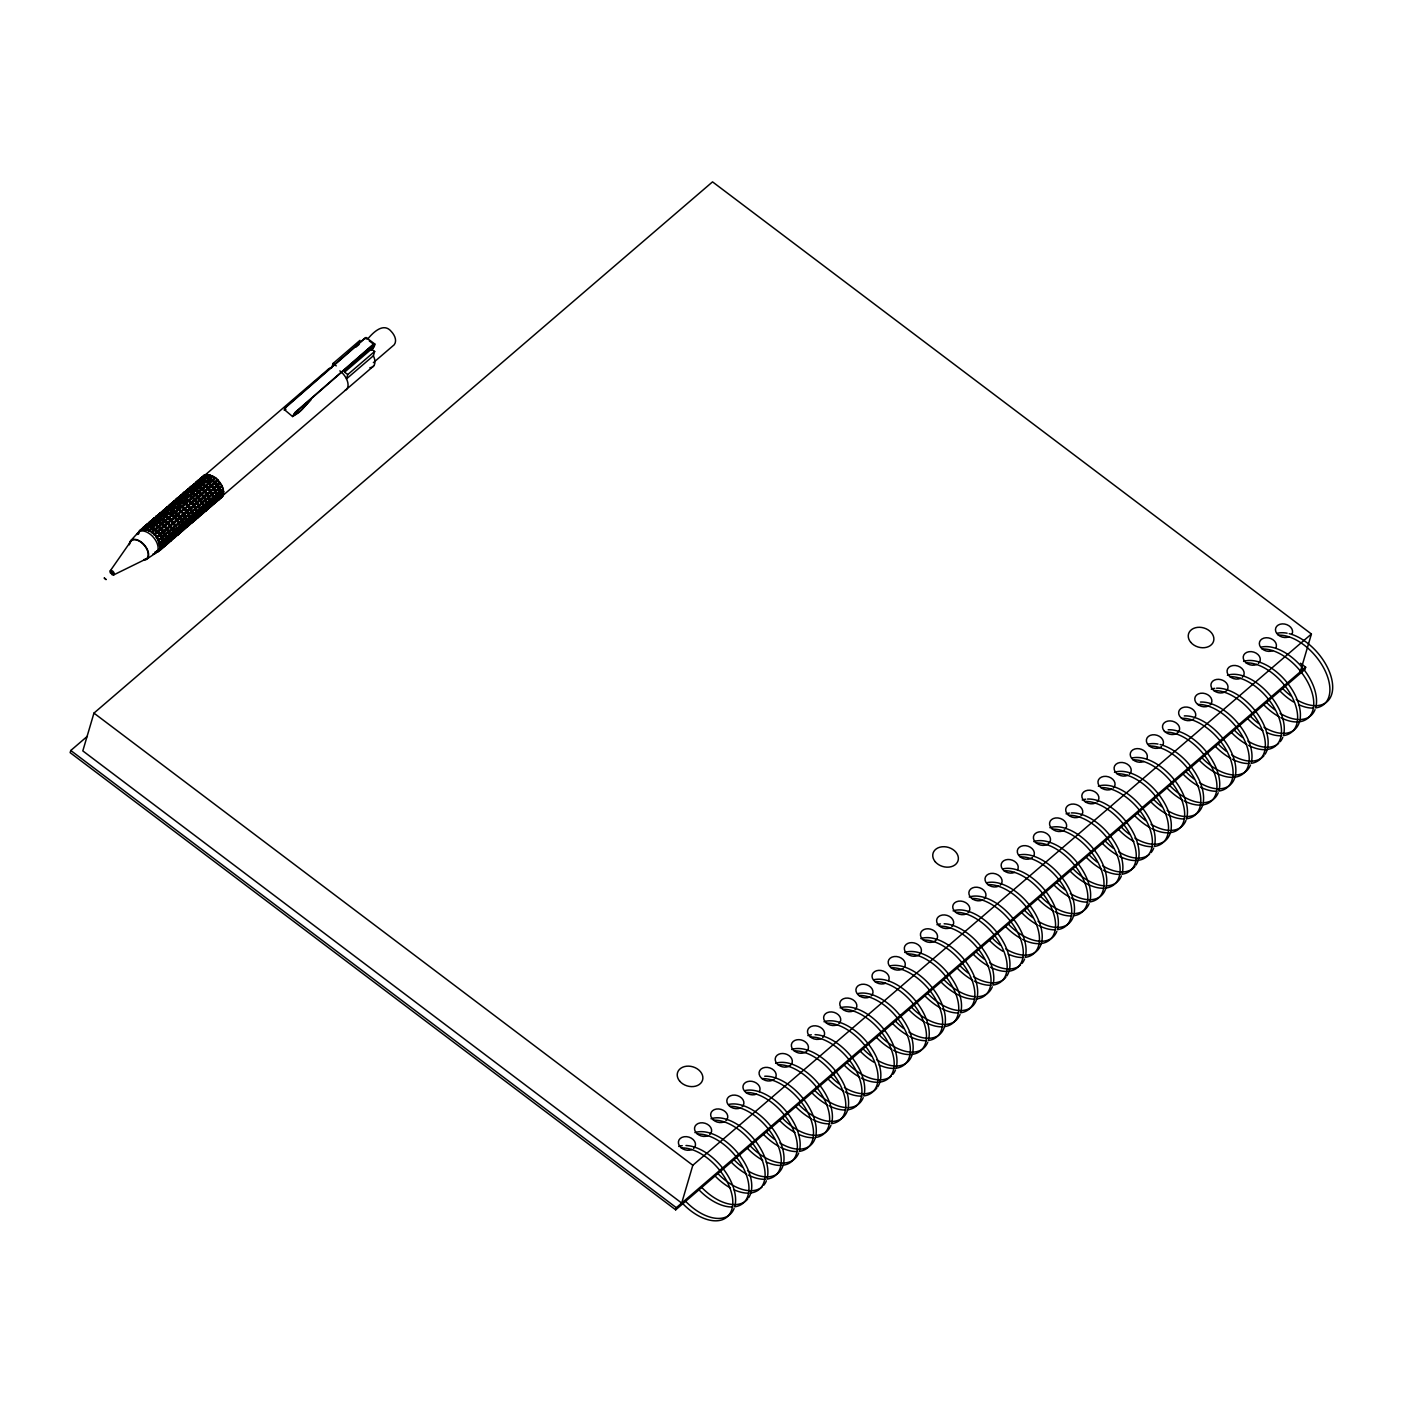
<?xml version="1.0" encoding="UTF-8"?>
<svg xmlns="http://www.w3.org/2000/svg" width="1403" height="1403" viewBox="0 0 1403 1403"><rect width="100%" height="100%" fill="white"/><g stroke="black" fill="none" stroke-linecap="round" stroke-linejoin="round"><path stroke-width="1.5" d="M371.216 349.873A3.753 1.07 -52.9 0 0 374.215 345.559A3.753 1.07 -52.9 0 0 372.584 345.226L294.876 412.973L293.139 415.867L298.278 412.482A17.046 4.893 -52.9 0 0 302.767 408.396L310.922 399.609L302.767 408.799A17.836 5.103 -52.9 0 1 298.067 413.061L292.596 416.551L284.283 409.553L286.65 406.221L365.131 337.895A4.595 1.315 -52.9 0 1 366.429 338.824M292.596 416.551L294.963 412.5L373.444 344.173A4.595 1.315 -52.9 0 1 374.741 345.12A4.595 1.315 -52.9 0 1 371.83 349.68L371.093 350.364M157.206 552.291L160.258 549.292L158.223 540.576L154.312 533.631L157.557 531.983L161.573 537.682L163.134 543.505L158.504 550.748L154.698 552.501L155.943 552.572L209.187 507.886L209.941 505.518L213.431 502.853C214.413 493.54 206.416 484.088 197.157 483.141L190.58 489.051L187.195 489.665L182.25 494.014M159.679 550.169L166.361 543.277L166.08 537.787L160.117 528.633L157.662 530.737L157.89 532.684L154.19 534.859C150.77 529.615 139.283 526.756 138.406 534.35M171.85 538.91L174.901 537.437L176.322 534.403L179.812 531.719C180.829 522.425 172.762 512.954 163.537 512.025L156.961 517.917L154.453 518.128L149.244 522.162L159.504 518.198L167.641 523.319L171.657 529.019L172.972 533.175L170.517 535.297L169.745 541.751L160.556 549.766L162.871 545.942L164.817 546.1L166.238 543.066L169.728 540.383L169.447 534.894L166.536 528.931L163.485 525.739L161.029 527.861L161.257 529.808L157.557 531.983L149.419 526.862L143.509 529.475L143.176 528.615L196.174 484.228M157.715 517.023L162.871 515.322L171.008 520.425L168.869 523.249L166.852 522.863L164.397 524.968L166.536 528.931L167.781 529.071L170.237 526.949L170.201 524.862L173.27 523.161L176.62 533.175L170.64 541.102L172.569 538.524M167.746 522.091L169.903 526.055L173.586 524.073L170.219 519.969L167.746 522.091L164.063 520.548L161.608 522.67L163.485 525.739M198.858 516.111L200.594 514.638L197.525 518.005L203.347 511.516C204.364 502.625 197.051 493.891 188.563 491.979L186.441 495.171L170.535 508.833L164.537 509.464L158.136 515.357L160.24 512.726L163.677 512.148L166.904 509.131L169.588 509.535L178.058 515.375L175.603 517.479L173.569 517.093L171.008 520.425L174.691 518.251L174.481 516.304L176.936 514.199L182.881 523.354L183.179 528.843L169.588 540.173L167.273 543.996L166.238 543.066L167.15 538.173L169.605 536.069L166.536 528.931L169.307 525.634M180.741 532.07L186.704 524.512L183.355 514.498L180.303 511.306L177.725 514.655L181.092 511.762L172.955 506.658L170.272 506.237L167.045 509.254L163.66 509.885M178.935 533.859L180.601 526.634L183.6 522.407L186.248 520.46L183.951 523.74L183.793 529.071L190.071 521.618L188.476 514.585L183.653 508.43L181.092 511.762L184.459 508.886L176.322 503.765L173.621 503.361L170.412 506.36L167.027 506.992L165.607 510.043L164.537 509.464M187.441 526.669L193.439 518.742L191.843 511.692L187.809 505.992L184.459 508.886L187.809 505.992L178.479 500.643L176.024 502.748L169.412 504.834L174.621 500.818L177.129 500.59L183.705 494.698C192.93 495.68 200.997 505.08 199.98 514.41L194.175 520.899L196.648 518.654L196.49 517.076C197.7 508.272 190.194 499.661 181.846 497.749L177.883 499.696M183.828 492.558L189.475 491.19L191.93 489.086L195.876 490.384L201.594 495.154L199.138 497.276L197.104 496.872L194.649 498.994L194.877 500.924L192.404 503.046L190.387 502.642L187.809 505.992L191.51 503.817L191.282 501.871L193.737 499.766L195.771 500.152L198.226 498.047L198.016 496.101L200.471 493.996L203.523 497.188L206.416 503.151L206.715 508.623L203.207 511.306L202.47 513.656L198.735 515.813M210.099 506.869L216.799 499.977L216.5 494.487L213.607 488.525L210.555 490.208L210.573 492.313L208.118 494.417L206.276 493.874L203.821 495.996L206.592 504.308L204.137 506.43L203.961 511.744L210.24 504.308L208.644 497.258L203.821 491.103L201.26 494.452L204.961 492.278L199.244 487.49L195.298 486.192L191.334 488.139M191.755 486.49L198.156 480.598L202.014 480.422L205.96 481.72L211.678 486.49L209.222 488.612L207.188 488.209L204.628 491.559L208.31 489.384L208.1 487.437L210.555 485.333L215.36 491.488L219.008 489.665L212.099 480.58L203.891 477.371L188.388 489.366M196.017 482.825L198.174 480.229L195.859 484.053L195.701 482.474L201.523 477.721L206.574 477.774L209.976 474.951L204.873 474.828L199.682 478.861L204.031 477.494L207.241 474.477L215.466 477.686L218.394 480.72L215.939 482.825L213.922 482.439L211.344 485.789L215.045 483.614L214.817 481.667L217.272 479.545L222.095 485.719L223.656 491.541L218.675 499.942M164.397 512.042L164.572 510.587M160.556 548.275L163.011 546.17L163.783 541.067L166.238 538.962L165.887 537.612L160.433 543.961L160.714 546.837M163.905 545.381L166.536 541.839M167.273 542.505L169.903 538.945M174.481 503.379L174.656 501.941M168.185 543.224L173.27 536.051L172.604 531.842L169.447 534.894L170.517 535.297M170.64 539.611L173.095 537.507L173.867 532.403L176.322 530.299L175.971 528.949L172.797 532.018L173.867 532.403M173.99 536.718L176.462 534.613L177.234 529.527L179.689 527.405L179.321 526.072L176.164 529.124L177.234 529.527M177.357 533.841L179.987 530.281M180.724 530.948L183.355 527.405M184.074 528.072L186.546 525.95L187.318 520.864L189.773 518.742L189.405 517.409L186.248 520.46L187.318 520.864M187.441 525.178L189.896 523.073L190.685 517.97L193.14 515.866L190.37 507.535L197.121 503.852L197.104 501.765L199.559 499.661L201.383 500.187L203.856 498.083M190.808 522.284L193.439 518.742M195.561 485.28L195.718 483.842M197.402 512.2L196.332 511.797L199.507 508.745L199.857 510.078L197.402 512.2L196.63 517.286L193.123 519.969L192.386 522.319L194.052 515.076L196.508 512.972L193.737 504.659L196.192 502.537L198.033 503.081L202.926 496.767L204.75 497.311L207.206 495.189L207.188 493.102L213.94 489.419M194.175 519.408L196.788 515.848M197.525 516.514L200.155 512.954M200.892 513.621L203.523 510.078M204.259 510.745L206.89 507.184M207.206 495.189L209.941 501.432L207.486 503.537L205.82 510.762L202.102 512.937M207.609 507.851L210.082 505.746L210.853 500.643L213.309 498.539L212.94 497.188L209.784 500.257L210.853 500.643M210.976 504.975L213.607 501.415L214.221 497.767L216.676 495.645L216.308 494.312L213.151 497.364L214.221 497.767M214.343 502.081L216.974 498.521M219.008 489.665L220.043 492.769L217.57 494.873L215.922 502.099L220.324 495.645L217.272 484.438L219.727 482.334L220.657 483.649L218.202 485.754L215.045 483.614M217.693 499.187L220.324 495.645M208.416 507.728L219.271 499.222L220.937 491.979L223.393 489.875L221.692 485.385L218.728 488.595L222.358 486.771M221.06 496.311L223.515 494.189L223.673 491.524L159.802 546.381M138.704 533.14L139.458 530.772L204.873 474.828M155.523 518.689L156.259 516.339L154.47 519.25M168.974 507.149L169.71 504.799L168.834 506.939M175.691 501.38L176.445 499.012L175.55 501.152M169.395 541.032L173.691 537.735L168.483 541.804M176.322 534.403L174.007 538.226L176.462 534.613M183.179 528.843L182.302 530.983L187.143 526.178L183.214 529.966L181.601 529.405M213.291 502.642L210.976 506.465L213.431 502.853M166.869 529.843L164.414 531.947L162.573 531.404L160.117 533.526L160.152 535.613L156.452 537.595L159.223 534.297L161.047 534.841L163.502 532.737L163.485 530.632L165.94 528.528M193.772 506.746L191.299 508.851L189.475 508.307L187.02 510.429L187.037 512.516L184.582 514.638L182.758 514.094L180.285 516.199L180.321 518.286L177.865 520.408L176.024 519.864L173.27 523.161L176.953 521.179L176.936 519.092L179.391 516.97L181.215 517.514L183.67 515.41L183.653 513.305L186.108 511.201L187.949 511.744L190.405 509.64M216.378 485.21L213.607 488.525L217.29 486.543M87.389 736.242L70.781 750.5L70.15 752.657L675.685 1209.842L1305.036 669.371L1305.667 667.197L1300.441 663.251M93.948 713.11L82.812 750.903L681.7 1203.072L692.819 1165.262L1311.419 634.016L712.531 181.864L93.948 713.11L692.819 1165.262M332.195 366.341L333.055 363.465L359.94 340.368L359.098 343.244M344.559 372.163L345.278 369.708L372.181 346.594L371.462 349.066L344.559 372.163L347.751 374.566L346.488 378.88L373.373 355.783L374.654 351.469L371.462 349.066M675.685 1209.842L676.316 1207.685L1305.667 667.197M1300.283 671.827L1311.419 634.016M143.422 527.16L143.071 528.335L144.386 526.423L145.438 527.353L147.753 523.529L142.825 527.896M153.506 518.496L153.155 519.671L154.47 517.76L156.961 517.917L159.083 514.954L162.871 515.322L171.762 506.413M162.239 512.919L163.59 509.833M172.166 502.677L174.638 500.433L177.129 500.59L179.251 497.627L183.074 498.065L182.758 496.978L187.336 494.4L189.475 491.19M178.006 499.047L180.408 495.399L183.863 494.821L187.073 491.804L190.703 491.506L206.609 477.844L208.749 474.652M198.665 483.316L196.192 485.42L191.439 486.367L186.529 490.366L185.775 492.716C184.354 490.138 182.109 495.557 183.775 492.506M190.492 486.736L188.09 490.384M178.321 534.596L180.426 531.965L177.041 534.683L178.269 534.561M193.86 483.86L192.509 486.946M202.207 513.217L200.892 515.129L204.277 511.867L203.014 512.165M209.187 507.886L209.941 505.518L206.732 509.745M158.101 551.87L222.025 497.065L223.515 494.189M164.537 534.473L162.082 536.577L161.854 538.734L158.223 540.576L161.187 537.367L162.748 537.963L165.203 535.858L163.502 532.737M167.904 531.579L164.94 534.789L168.57 532.965M168.798 530.808L168.307 531.912L169.482 532.193L171.657 529.019L168.798 530.808L167.781 529.071M172.166 527.931L171.657 529.019L172.832 529.299L175.024 526.125L172.166 527.931L171.131 526.178M175.533 525.038L175.024 526.125L176.199 526.423L178.391 523.249L175.533 525.038L174.498 523.284M178.9 522.144L178.391 523.249L179.566 523.529L181.759 520.355L178.9 522.144L177.865 520.408M182.25 519.268L181.759 520.355L182.916 520.636L185.108 517.479L182.25 519.268L181.215 517.514M185.617 516.374L185.108 517.479L186.283 517.76L188.476 514.585L185.617 516.374L184.582 514.638M191.439 511.376L188.476 514.585L192.106 512.761M194.807 508.482L191.843 511.692L195.473 509.868M198.156 505.606L195.192 508.815L198.823 506.974L197.121 503.852M201.523 502.712L198.56 505.922L202.19 504.098L200.489 500.976M204.891 499.836L201.927 503.028L205.557 501.204M208.24 496.943L205.276 500.152L208.924 498.328M211.607 494.049L208.644 497.258L212.274 495.434L210.573 492.313M214.975 491.173L212.011 494.365L215.641 492.541L215.869 490.384L218.324 488.279M285.212 408.273L284.827 409.571L285.826 409.15M141.335 529.79L141.913 528.668M148.052 524.02L151.121 520.653L144.386 527.914M151.419 521.127L151.998 520.004M152.313 520.355L159.083 514.954M154.768 518.251L160.328 515.024L162.45 512.06L166.255 512.498L168.395 509.289M162.397 511.692L167.904 506.588L172.99 506.711L175.129 503.519M172.481 503.028L179.251 497.627M179.216 497.258L184.705 492.155L187.213 491.927L192.702 486.087M182.583 494.365L183.407 493.681M189.3 488.595L191.457 485.999L193.947 486.157L196.069 483.193M192.667 485.719L195.14 483.772L193.912 483.895M198.472 480.72L205.224 475.108M199.384 479.931L199.963 478.809L199.226 481.159M202.593 478.283L203.996 475.231M210.099 507.097L222.639 496.329L223.375 493.979L220.166 497.083M145.631 526.493L139.458 530.772M143.492 527.195L153.453 520.671L158.907 522.144L164.291 526.195L167.974 524.02M162.45 512.06L155.979 516.392L157.82 515.252M176.024 502.748L176.322 503.765L171.254 503.695L163.239 511.008M182.618 494.75L180.496 497.714L178.006 497.556L176.147 499.065L181.355 495.031L183.863 494.821L185.985 491.857M189.352 488.963L184.705 492.155M162.66 546.802L163.941 546.504L161.766 547.573M196.087 518.321L188.651 524.476M196.63 517.286L196.034 519.391L192.018 521.6M216.799 499.977L216.816 501.327L212.186 504.273M216.816 501.081L217.728 500.31L216.448 500.608M220.183 498.205L222.639 496.329M110.276 570.811L130.9 541.207M160.433 543.961L159.346 543.557L162.52 540.506L163.783 541.067M169.237 534.718L166.08 537.787L167.15 538.173M182.022 521.425L182.688 523.179L179.531 526.248L180.601 526.634M192.772 514.515L189.615 517.584L190.685 517.97M196.139 511.621L192.965 514.691L194.052 515.076M200.401 507.974L199.7 508.921L200.769 509.307L203.067 506.027L200.401 507.974L199.735 506.202M206.223 502.976L203.067 506.027L204.137 506.43M209.591 500.082L206.416 503.151L207.486 503.537M219.675 491.418L216.5 494.487L217.57 494.873M223.024 488.525L219.868 491.594L220.937 491.979M144.263 528.563L150.086 523.565L155.54 525.02L160.924 529.089L164.607 526.914M184.196 527.423L186.564 527.072M130.567 540.856L138.02 532.666M285.844 407.379L364.271 338.947A3.753 1.07 -52.9 0 1 365.99 338.754M138.862 531.912L327.969 369.533M145.263 526.02L148.999 523.617M148.63 523.126L153.593 520.811L155.733 517.847M162.082 511.586L165.817 509.184M165.449 508.693L169.167 506.29M168.798 505.817L172.534 503.396M172.166 502.923L175.901 500.52M195.701 482.72L199.436 480.3M199.068 479.826L202.786 477.423M202.418 476.932L206.153 474.53M155.382 518.479L157.838 516.374M167.922 507.711L165.607 510.043L166.063 507.728L167.904 506.588M154.365 519.899L156.82 517.795L159.504 518.198L165.045 512.183M174.533 502.572L176.988 500.468L179.707 500.941L179.391 499.854M187.984 491.032L190.44 488.91L193.158 489.401L192.842 488.314M143.509 529.475L145.754 527.546M206.276 475.564L197.157 483.141M355.959 347.12L359.115 344.401M147.631 525.669L152.787 523.985L159.539 518.268L159.223 517.181M150.998 522.793L156.171 521.162L155.856 520.075M198.069 482.369L202.014 480.422M201.418 479.475L205.382 477.546M367.779 338.912C373.233 332.388 383.685 321.971 391.402 331.617C394.506 334.931 397.312 340.526 394.243 344.735L373.373 362.658M145.772 528.738L146.052 529.755L209.941 474.898M146.052 529.755L149.455 526.932L149.139 525.844M146.736 526.458L149.419 526.862L152.822 524.038L152.489 522.951M152.348 528.194L148.823 530.808L151.068 527.546L156.768 531.527M151.98 526.774L154.435 524.652L155.715 525.301L152.173 527.914L150.349 526.16M159.083 522.425L155.54 525.02L157.802 521.776L162.853 523.6L165.308 521.495L164.975 519.776L168.395 518.11L166.22 520.723M158.697 521.004L161.152 518.882L162.432 519.531L158.907 522.144L157.083 520.373M165.8 516.637L162.257 519.25L164.519 516.006L167.431 517.672M165.431 515.217L167.886 513.112L169.167 513.761L165.624 516.374L163.8 514.603M172.516 510.867L168.991 513.48L171.254 510.218L175.393 512.832L172.937 514.954L170.798 514.778L168.395 518.11L172.043 515.725L171.692 514.007L174.165 511.902M172.148 509.447L174.603 507.342L175.884 507.974L172.341 510.587L170.535 508.833M179.251 505.098L175.708 507.711L177.971 504.449L182.127 507.062L179.672 509.166L177.515 509.008L175.129 512.341L178.76 509.955L178.427 508.237L180.882 506.115M178.882 503.677L181.338 501.555L182.618 502.204L179.075 504.817L177.252 503.063M185.968 499.328L182.443 501.923L184.687 498.679L188.844 501.292L186.389 503.396L184.249 503.239L181.846 506.553L185.494 504.168L185.143 502.449L187.599 500.345M185.599 497.89L188.055 495.785L189.335 496.434L185.792 499.047L183.968 497.276M192.702 493.54L189.159 496.153L191.422 492.891L195.578 495.505L193.123 497.627L190.966 497.451L188.581 500.783L192.211 498.398L191.878 496.68L194.333 494.575M192.316 492.12L194.771 490.015L196.052 490.664L192.527 493.26L190.703 491.506M199.419 487.77L195.876 490.384L198.139 487.122L202.295 489.735L199.84 491.839L197.683 491.681L195.298 495.013L198.928 492.628L198.595 490.91L201.05 488.805M202.786 484.877L199.244 487.49L199.051 486.35L202.611 484.614L205.662 486.841L203.207 488.963L202.014 489.244L201.962 488.016L204.417 485.912M202.4 483.456L204.873 481.352L206.136 482.001L202.611 484.614L200.787 482.842M209.503 479.107L205.96 481.72L208.223 478.458L212.379 481.071L209.924 483.193L207.784 483.018L205.382 486.35L209.012 483.965L208.679 482.246L211.134 480.142M209.135 477.686L211.59 475.582L212.87 476.231L209.328 478.826L207.504 477.073M148.823 530.808L212.695 475.95M155.224 530.159L151.594 532.544L153.979 529.212M158.592 527.265L154.961 529.65L157.346 526.335L160.117 528.633M161.959 524.389L158.311 526.774L160.714 523.442M215.746 478.195L212.099 480.58L214.501 477.248L217.272 479.545M151.594 532.544L215.466 477.686M154.19 534.859L218.079 480.001M156.452 537.595L220.341 482.737M347.751 374.566L374.654 351.469M158.223 540.576L222.095 485.719M159.346 543.557L223.235 488.7M154.856 552.624L157.311 550.52M159.504 548.836L168.465 541.137M180.794 530.544L218.903 497.819M155.943 552.572L166.957 543.347L165.116 544.697L164.782 543.838L167.308 543.627M175.919 535.648L174.025 537.84L171.517 538.068M180.408 531.79L186.003 526.984M189.37 524.091L187.125 526.02L188.353 525.897M198.332 516.392L206.171 509.657M158.504 550.748L209.784 506.746M210.064 506.483L373.672 365.973M222.025 497.065L220.745 497.136M177.357 535.332L178.672 533.421M285.581 409.746L284.283 410.255M146.017 559.551L155.189 553.448M194.824 484.614L195.859 484.053M184.74 493.277L185.634 492.488M113.661 574.914L145.719 559.166M192.334 485.596L193.614 485.298M188.967 488.49L190.247 488.191M185.617 491.366L186.88 491.085M182.25 494.259L183.53 493.961M178.882 497.153L180.163 496.855M175.533 500.029L176.796 499.749M158.714 514.463L159.995 514.182M213.098 503.502L216.202 502.064L214.028 502.923M155.347 517.356L156.627 517.058M209.731 506.378L210.66 505.799M151.998 520.25L153.26 519.952M151.086 521.022L152.366 520.723M206.364 509.271L208.942 507.448M199.647 515.041L200.576 514.463M141.913 528.913L143.176 528.615M195.385 518.707L196.648 518.409M192.912 520.811L193.86 520.232M189.563 523.705L192.667 522.267L190.492 523.126M182.828 529.475L183.758 528.896M178.567 533.14L179.847 532.842M176.48 535.736L174.884 535.174M159.293 549.695L160.573 549.397M190.545 486.788L191.439 486.367M153.576 518.531L154.453 518.128M204.785 476.599L206.276 476.757M204.873 481.352L200.331 479.528M184.617 493.909L186.108 494.084M181.25 496.802L182.758 496.978M171.166 505.466L172.657 505.641M167.799 508.36L169.307 508.517M164.449 511.236L165.94 511.411M161.082 514.129L162.573 514.287M183.951 523.74L182.688 523.179M204.154 479.949L205.767 480.58M197.42 485.736L199.051 486.35M194.07 488.612L195.683 489.244M187.336 494.4L188.967 495.013M180.619 500.169L182.232 500.783M173.884 505.939L175.515 506.553M167.167 511.709L168.781 512.341M160.451 517.497L162.064 518.11M153.716 523.266L155.347 523.88M146.999 529.036L148.613 529.65M220.306 494.417L221.236 494.856M216.939 497.293L217.868 497.749M213.589 500.187L214.501 500.643M210.222 503.081L211.151 503.519M206.855 505.957L207.784 506.413M203.505 508.851L204.417 509.307M201.067 512.183L200.769 509.307M196.771 514.62L197.7 515.076M193.421 517.514L194.333 517.953M190.054 520.39L190.983 520.846M186.687 523.284L187.616 523.74M183.319 526.178L184.249 526.616M179.97 529.054L180.882 529.51M176.603 531.947L177.532 532.403M173.235 534.841L174.165 535.28M169.886 537.717L170.798 538.173M166.519 540.611L167.448 541.067M163.151 543.487L164.081 543.943M220.025 496.872L220.183 498.433L217.377 500.029M210.415 478.335L212.046 479.352M207.048 481.229L208.679 482.246M203.681 484.105L205.312 485.14M200.331 486.999L201.962 488.016M196.964 489.875L198.595 490.91M193.596 492.769L195.227 493.803M190.229 495.662L191.878 496.68M186.88 498.539L188.511 499.573M183.512 501.432L185.143 502.449M180.145 504.326L181.776 505.343M176.796 507.202L178.427 508.237M173.428 510.096L175.059 511.113M170.061 512.972L171.692 514.007M166.711 515.866L168.342 516.9M163.344 518.759L164.975 519.776M159.977 521.635L161.608 522.67M156.627 524.529L158.258 525.546M153.26 527.423L154.891 528.44M149.893 530.299L151.524 531.334M186.774 490.804L188.072 489.261M180.058 496.574L181.355 495.031M173.323 502.344L174.621 500.818M366.464 337.737L374.776 344.016M369.252 340.894L374.25 344.664M333.055 363.465L336.246 365.885M70.781 750.5L676.316 1207.685M193.947 486.157L196.525 486.508L196.192 485.42M213.291 480.3L214.817 481.667M209.924 483.193L211.45 484.544M206.557 486.069L208.1 487.437M203.207 488.963L204.733 490.331M199.84 491.839L201.366 493.207M196.473 494.733L198.016 496.101M193.123 497.627L194.649 498.994M189.756 500.503L191.282 501.871M186.389 503.396L187.932 504.764M183.021 506.29L184.565 507.64M179.672 509.166L181.197 510.534M176.304 512.06L177.83 513.428M172.937 514.954L174.481 516.304M169.588 517.83L171.113 519.198M165.308 521.495L166.852 522.863M162.853 523.6L164.397 524.968M159.504 526.493L161.029 527.861M156.136 529.387L157.662 530.737M152.769 532.263L154.312 533.631M218.394 480.72L219.727 482.334M215.939 482.825L217.272 484.438M212.59 485.719L213.905 487.332M211.678 486.49L213.01 488.104M209.222 488.612L210.555 490.208M208.31 489.384L209.643 490.997M205.855 491.488L207.188 493.102M202.488 494.382L203.821 495.996M199.138 497.276L200.471 498.872M198.226 498.047L199.559 499.661M195.771 500.152L197.104 501.765M194.877 500.924L196.192 502.537M192.404 503.046L193.737 504.659M191.51 503.817L192.842 505.431M189.054 505.922L190.37 507.535M188.142 506.711L189.475 508.307M185.687 508.815L187.02 510.429M184.775 509.587L186.108 511.201M182.32 511.709L183.653 513.305M178.97 514.585L180.285 516.199M175.603 517.479L176.936 519.092M174.691 518.251L176.024 519.864M172.236 520.373L173.569 521.969M171.341 521.144L172.657 522.758M168.869 523.249L170.201 524.862M165.519 526.143L166.852 527.756M162.152 529.019L163.485 530.632M158.785 531.912L160.117 533.526M155.435 534.806L156.75 536.402M206.715 508.623L206.118 510.727L203.944 511.586M166.361 543.277L165.782 545.364L163.59 546.223M218.202 485.754L219.236 487.507M214.834 488.647L215.869 490.384M211.485 491.541L212.519 493.277M208.118 494.417L209.152 496.171M204.75 497.311L205.785 499.047M201.383 500.187L202.418 501.941M198.033 503.081L199.068 504.834M194.666 505.974L195.701 507.711M191.299 508.851L192.334 510.604M187.949 511.744L188.984 513.48M164.414 531.947L165.449 533.701M161.047 534.841L162.082 536.577M160.152 535.613L161.187 537.367M157.68 537.735L158.714 539.471M203.207 480.668L202.926 479.651M196.964 482.422L199.875 483.614L199.559 482.544M219.903 488.875L220.569 490.647M216.536 491.769L217.219 493.523M213.186 494.663L213.852 496.416M209.819 497.539L210.485 499.31M206.451 500.433L207.135 502.186M203.102 503.326L203.768 505.08M196.367 509.096L197.034 510.85M193.018 511.972L193.684 513.744M189.651 514.866L190.317 516.62M186.283 517.76L186.95 519.513M182.916 520.636L183.6 522.407M179.566 523.529L180.233 525.283M176.199 526.423L176.866 528.177M172.832 529.299L173.516 531.071M169.482 532.193L170.149 533.947M166.115 535.069L166.782 536.84M162.748 537.963L163.414 539.734M159.398 540.856L160.065 542.61M1193.848 718.88A8.699 6.629 16.4 0 1 1179.502 715.916A8.699 6.629 16.4 0 1 1187.043 707.077A8.699 6.629 16.4 0 1 1195.023 717.512M1064.754 829.752A8.699 6.629 16.4 0 1 1050.409 826.788A8.699 6.629 16.4 0 1 1057.95 817.949A8.699 6.629 16.4 0 1 1065.912 828.384M998.585 886.205A8.699 6.629 16.4 0 1 985.152 880.47A8.699 6.629 16.4 0 1 995.621 873.841A8.699 6.629 16.4 0 1 1000.199 885.17M1079.275 816.914A8.699 6.629 16.4 0 1 1065.842 811.18A8.699 6.629 16.4 0 1 1076.294 804.55A8.699 6.629 16.4 0 1 1080.889 815.88M1256.79 664.461A8.699 6.629 16.4 0 1 1243.356 658.726A8.699 6.629 16.4 0 1 1253.808 652.114A8.699 6.629 16.4 0 1 1258.403 663.444M1240.638 678.333A8.699 6.629 16.4 0 1 1227.204 672.581A8.699 6.629 16.4 0 1 1237.674 665.969A8.699 6.629 16.4 0 1 1242.269 677.298M1161.579 746.589A8.699 6.629 16.4 0 1 1147.233 743.625A8.699 6.629 16.4 0 1 1154.774 734.804A8.699 6.629 16.4 0 1 1162.736 745.221M885.626 983.205A8.699 6.629 16.4 0 1 872.368 978.066A8.699 6.629 16.4 0 1 881.172 970.49A8.699 6.629 16.4 0 1 888.415 980.82M982.451 900.06A8.699 6.629 16.4 0 1 969.017 894.325A8.699 6.629 16.4 0 1 979.469 887.696A8.699 6.629 16.4 0 1 984.064 899.042M966.316 913.914A8.699 6.629 16.4 0 1 952.883 908.179A8.699 6.629 16.4 0 1 963.335 901.568A8.699 6.629 16.4 0 1 967.93 912.897M950.182 927.786A8.699 6.629 16.4 0 1 936.748 922.034A8.699 6.629 16.4 0 1 947.2 915.422A8.699 6.629 16.4 0 1 951.795 926.752M1014.72 872.35A8.699 6.629 16.4 0 1 1001.461 867.194A8.699 6.629 16.4 0 1 1010.283 859.636A8.699 6.629 16.4 0 1 1017.508 869.948M1032.485 857.461A8.699 6.629 16.4 0 1 1018.14 854.497A8.699 6.629 16.4 0 1 1025.663 845.676A8.699 6.629 16.4 0 1 1033.643 856.093M1143.813 761.478A8.699 6.629 16.4 0 1 1130.555 756.34A8.699 6.629 16.4 0 1 1139.376 748.764A8.699 6.629 16.4 0 1 1146.602 759.093M1208.369 706.042A8.699 6.629 16.4 0 1 1194.935 700.307A8.699 6.629 16.4 0 1 1205.405 693.678A8.699 6.629 16.4 0 1 1209.982 705.025M1127.679 775.333A8.699 6.629 16.4 0 1 1114.245 769.598A8.699 6.629 16.4 0 1 1124.715 762.969A8.699 6.629 16.4 0 1 1129.31 774.316M821.071 1038.641A8.699 6.629 16.4 0 1 807.637 1032.906A8.699 6.629 16.4 0 1 818.107 1026.294A8.699 6.629 16.4 0 1 822.702 1037.624M1272.924 650.606A8.699 6.629 16.4 0 1 1259.666 645.468A8.699 6.629 16.4 0 1 1268.47 637.891A8.699 6.629 16.4 0 1 1275.695 648.221M1095.41 803.06A8.699 6.629 16.4 0 1 1081.976 797.307A8.699 6.629 16.4 0 1 1092.428 790.696A8.699 6.629 16.4 0 1 1097.023 802.025M1111.544 789.188A8.699 6.629 16.4 0 1 1098.111 783.453A8.699 6.629 16.4 0 1 1108.58 776.841A8.699 6.629 16.4 0 1 1113.158 788.17M1289.059 636.752A8.699 6.629 16.4 0 1 1275.801 631.613A8.699 6.629 16.4 0 1 1284.604 624.037A8.699 6.629 16.4 0 1 1291.847 634.366M869.492 997.077A8.699 6.629 16.4 0 1 856.058 991.325A8.699 6.629 16.4 0 1 866.51 984.713A8.699 6.629 16.4 0 1 871.105 996.042M853.357 1010.932A8.699 6.629 16.4 0 1 839.923 1005.197A8.699 6.629 16.4 0 1 850.376 998.568A8.699 6.629 16.4 0 1 854.971 1009.897M837.205 1024.786A8.699 6.629 16.4 0 1 823.789 1019.052A8.699 6.629 16.4 0 1 834.241 1012.422A8.699 6.629 16.4 0 1 838.836 1023.769M708.112 1135.658A8.699 6.629 16.4 0 1 694.678 1129.924A8.699 6.629 16.4 0 1 705.148 1123.294A8.699 6.629 16.4 0 1 709.743 1134.624M691.977 1149.513A8.699 6.629 16.4 0 1 678.543 1143.778A8.699 6.629 16.4 0 1 689.013 1137.149A8.699 6.629 16.4 0 1 693.591 1148.496M724.246 1121.804A8.699 6.629 16.4 0 1 710.812 1116.051A8.699 6.629 16.4 0 1 721.282 1109.44A8.699 6.629 16.4 0 1 725.877 1120.769M756.533 1094.077A8.699 6.629 16.4 0 1 743.274 1088.938A8.699 6.629 16.4 0 1 752.078 1081.362A8.699 6.629 16.4 0 1 759.304 1091.692M740.398 1107.932A8.699 6.629 16.4 0 1 726.964 1102.197A8.699 6.629 16.4 0 1 737.417 1095.585A8.699 6.629 16.4 0 1 742.012 1106.914M903.374 968.333A8.699 6.629 16.4 0 1 889.046 965.369A8.699 6.629 16.4 0 1 896.57 956.53A8.699 6.629 16.4 0 1 904.549 966.965M774.281 1079.205A8.699 6.629 16.4 0 1 759.935 1076.241A8.699 6.629 16.4 0 1 767.476 1067.402A8.699 6.629 16.4 0 1 775.456 1077.837M1036.291 843.028A43.055 24.956 49.3 0 1 1082.239 876.98A43.055 24.956 49.3 0 1 1073.558 915.791M1071.717 915.949A43.055 24.956 49.3 0 1 1054.933 911.722M1053.162 910.793A43.055 24.956 49.3 0 1 1037.887 898.849M1089.131 903.62A43.055 24.956 49.3 0 1 1074.505 913.546M1072.593 913.546A43.055 24.956 49.3 0 1 1040.675 896.447M1033.783 841.59A43.055 24.956 49.3 0 1 1073.874 858.741A43.055 24.956 49.3 0 1 1089.71 901.936A43.055 24.956 49.3 0 0 1098.374 863.126A43.055 24.956 49.3 0 0 1052.425 829.173M923.314 940.028A43.055 24.956 49.3 0 1 969.28 973.998A43.055 24.956 49.3 0 1 960.599 1012.791A43.055 24.956 49.3 0 0 944.763 969.596A43.055 24.956 49.3 0 0 904.689 952.444M958.758 1012.948A43.055 24.956 49.3 0 1 941.957 1008.722M940.203 1007.792A43.055 24.956 49.3 0 1 924.928 995.867M920.824 938.589A43.055 24.956 49.3 0 1 966.001 961.879A43.055 24.956 49.3 0 1 971.665 1006.933A43.055 24.956 49.3 0 1 927.716 993.464M713.531 1120.19A43.055 24.956 49.3 0 1 759.497 1154.16A43.055 24.956 49.3 0 1 750.815 1192.953M748.974 1193.111A43.055 24.956 49.3 0 1 733.944 1189.726M730.419 1187.955A43.055 24.956 49.3 0 1 715.144 1176.03M762.303 1186.745A43.055 24.956 49.3 0 1 717.933 1173.627M711.04 1118.752A43.055 24.956 49.3 0 1 751.131 1135.904A43.055 24.956 49.3 0 1 766.967 1179.099A43.055 24.956 49.3 0 0 775.631 1140.288A43.055 24.956 49.3 0 0 729.683 1106.336M766.389 1180.8A43.055 24.956 49.3 0 1 763.811 1185.167M907.18 953.9A43.055 24.956 49.3 0 1 953.146 987.852A43.055 24.956 49.3 0 1 944.465 1026.645M942.623 1026.821A43.055 24.956 49.3 0 1 925.822 1022.594M924.068 1021.647A43.055 24.956 49.3 0 1 908.793 1009.722M960.038 1014.492A43.055 24.956 49.3 0 1 945.412 1024.418M943.5 1024.418A43.055 24.956 49.3 0 1 911.582 1007.319M971.735 898.464A43.055 24.956 49.3 0 1 1017.684 932.416A43.055 24.956 49.3 0 1 1009.003 971.209M1007.161 971.385A43.055 24.956 49.3 0 1 990.378 967.158M988.606 966.211A43.055 24.956 49.3 0 1 973.331 954.286M1020.49 965.001A43.055 24.956 49.3 0 1 989.641 962.791M984.38 959.231A43.055 24.956 49.3 0 1 976.137 951.883M969.245 897.026A43.055 24.956 49.3 0 1 1009.318 914.16A43.055 24.956 49.3 0 1 1025.155 957.372A43.055 24.956 49.3 0 0 1033.836 918.562A43.055 24.956 49.3 0 0 987.87 884.609M1024.576 959.056A43.055 24.956 49.3 0 1 1021.998 963.44M1229.922 676.72A43.055 24.956 49.3 0 1 1280.08 721.352A43.055 24.956 49.3 0 1 1248.565 745.414M1246.811 744.484A43.055 24.956 49.3 0 1 1231.536 732.559M1278.694 743.274A43.055 24.956 49.3 0 1 1247.828 741.047M1242.584 737.487A43.055 24.956 49.3 0 1 1234.324 730.156M1227.432 675.281A43.055 24.956 49.3 0 1 1267.523 692.433A43.055 24.956 49.3 0 1 1283.359 735.628A43.055 24.956 49.3 0 0 1292.023 696.817A43.055 24.956 49.3 0 0 1246.074 662.865M1282.78 737.329A43.055 24.956 49.3 0 1 1280.202 741.696M842.642 1009.336A43.055 24.956 49.3 0 1 888.59 1043.288A43.055 24.956 49.3 0 1 879.909 1082.081M878.068 1082.239A43.055 24.956 49.3 0 1 861.284 1078.013M859.513 1077.083A43.055 24.956 49.3 0 1 844.238 1065.158M891.396 1075.873A43.055 24.956 49.3 0 1 847.044 1062.755M840.134 1007.88A43.055 24.956 49.3 0 1 880.225 1025.032A43.055 24.956 49.3 0 1 896.061 1068.244M895.482 1069.928A43.055 24.956 49.3 0 1 892.904 1074.312M1023.296 957.512A43.055 24.956 49.3 0 1 1008.266 954.145M1002.97 951.339A43.055 24.956 49.3 0 1 989.483 940.431M987.063 882.68A43.055 24.956 49.3 0 1 1040.693 926.366A43.055 24.956 49.3 0 1 1005.776 948.937M1000.514 945.376A43.055 24.956 49.3 0 1 992.272 938.028M1213.788 690.574A43.055 24.956 49.3 0 1 1259.754 724.544A43.055 24.956 49.3 0 1 1251.073 763.337A43.055 24.956 49.3 0 0 1238.025 723.334A43.055 24.956 49.3 0 0 1200.459 702.044M1249.231 763.495A43.055 24.956 49.3 0 1 1232.43 759.269M1230.677 758.339A43.055 24.956 49.3 0 1 1215.401 746.414M1264.068 755.568A43.055 24.956 49.3 0 1 1231.694 754.919M1226.45 751.359A43.055 24.956 49.3 0 1 1218.19 744.011M1211.298 689.136A43.055 24.956 49.3 0 1 1214.752 688.347M1216.594 688.189A43.055 24.956 49.3 0 1 1256.755 712.812A43.055 24.956 49.3 0 1 1265.05 754.235M1004.004 870.737A43.055 24.956 49.3 0 1 1054.162 915.37A43.055 24.956 49.3 0 1 1022.647 939.431M1020.893 938.502A43.055 24.956 49.3 0 1 1005.618 926.576M1056.845 931.346A43.055 24.956 49.3 0 1 1008.406 924.174M1003.198 868.825A43.055 24.956 49.3 0 1 1042.552 887.503A43.055 24.956 49.3 0 1 1057.441 929.645A43.055 24.956 49.3 0 0 1066.105 890.835A43.055 24.956 49.3 0 0 1020.139 856.882M810.355 1037.045A43.055 24.956 49.3 0 1 856.321 1070.998A43.055 24.956 49.3 0 1 847.64 1109.808M845.799 1109.966A43.055 24.956 49.3 0 1 828.998 1105.739M827.244 1104.81A43.055 24.956 49.3 0 1 811.969 1092.867M863.213 1097.637A43.055 24.956 49.3 0 1 848.587 1107.563M846.675 1107.581A43.055 24.956 49.3 0 1 814.757 1090.464M807.865 1035.607A43.055 24.956 49.3 0 1 811.32 1034.8M815.073 1034.642A43.055 24.956 49.3 0 1 851.621 1057.02A43.055 24.956 49.3 0 1 863.792 1095.953A43.055 24.956 49.3 0 0 872.456 1057.143A43.055 24.956 49.3 0 0 826.507 1023.19M939.466 926.173A43.055 24.956 49.3 0 1 985.415 960.143A43.055 24.956 49.3 0 1 976.734 998.936M974.892 999.094A43.055 24.956 49.3 0 1 941.062 982.012M992.307 986.783A43.055 24.956 49.3 0 1 977.681 996.691M975.769 996.709A43.055 24.956 49.3 0 1 943.851 979.61M936.958 924.735A43.055 24.956 49.3 0 1 940.413 923.946M944.166 923.77A43.055 24.956 49.3 0 1 980.715 946.166A43.055 24.956 49.3 0 1 992.886 985.081A43.055 24.956 49.3 0 0 1001.549 946.271A43.055 24.956 49.3 0 0 955.601 912.318M697.396 1134.062A43.055 24.956 49.3 0 1 743.362 1168.015A43.055 24.956 49.3 0 1 734.681 1206.808A43.055 24.956 49.3 0 0 722.51 1167.892A43.055 24.956 49.3 0 0 685.979 1145.497M732.84 1206.966A43.055 24.956 49.3 0 1 699.01 1189.884M747.676 1199.039A43.055 24.956 49.3 0 1 701.798 1187.482M694.906 1132.607A43.055 24.956 49.3 0 1 737.768 1152.95A43.055 24.956 49.3 0 1 748.658 1197.706M1133.115 759.882A43.055 24.956 49.3 0 1 1183.255 804.498A43.055 24.956 49.3 0 1 1151.74 828.559M1149.986 827.63A43.055 24.956 49.3 0 1 1134.711 815.704M1185.956 820.474A43.055 24.956 49.3 0 1 1171.33 830.401M1169.418 830.401A43.055 24.956 49.3 0 1 1151.004 824.21M1145.76 820.65A43.055 24.956 49.3 0 1 1137.5 813.302M1132.291 757.953A43.055 24.956 49.3 0 1 1171.645 776.631A43.055 24.956 49.3 0 1 1186.535 818.791M991.027 985.239A43.055 24.956 49.3 0 1 974.243 981.013M972.472 980.083A43.055 24.956 49.3 0 1 957.197 968.14M1005.863 977.295A43.055 24.956 49.3 0 1 973.489 976.646M968.245 973.086A43.055 24.956 49.3 0 1 960.003 965.738M953.093 910.88A43.055 24.956 49.3 0 1 995.972 931.206A43.055 24.956 49.3 0 1 1006.845 975.962M1278.343 635.156A43.055 24.956 49.3 0 1 1324.292 669.108A43.055 24.956 49.3 0 1 1315.611 707.901A43.055 24.956 49.3 0 0 1300.739 665.759A43.055 24.956 49.3 0 0 1261.385 647.099M1313.769 708.077A43.055 24.956 49.3 0 1 1298.74 704.692M1293.443 701.886A43.055 24.956 49.3 0 1 1279.939 690.977M1289.199 633.647A43.055 24.956 49.3 0 1 1332.499 683.717A43.055 24.956 49.3 0 1 1296.249 699.483M1290.988 695.923A43.055 24.956 49.3 0 1 1282.745 688.575M1277.519 633.227A43.055 24.956 49.3 0 1 1287.112 633.191M1262.209 649.01A43.055 24.956 49.3 0 1 1312.349 693.626A43.055 24.956 49.3 0 1 1280.851 717.705M1279.08 716.758A43.055 24.956 49.3 0 1 1263.805 704.832M1315.049 709.602A43.055 24.956 49.3 0 1 1300.423 719.529M1298.512 719.529A43.055 24.956 49.3 0 1 1280.097 713.338M1274.853 709.778A43.055 24.956 49.3 0 1 1266.611 702.429M1084.694 801.446A43.055 24.956 49.3 0 1 1130.66 835.416A43.055 24.956 49.3 0 1 1121.962 874.209A43.055 24.956 49.3 0 0 1108.931 834.206A43.055 24.956 49.3 0 0 1071.348 812.916M1120.12 874.367A43.055 24.956 49.3 0 1 1103.337 870.141M1101.583 869.211A43.055 24.956 49.3 0 1 1086.29 857.286M1134.957 866.423A43.055 24.956 49.3 0 1 1102.6 865.774M1097.339 862.214A43.055 24.956 49.3 0 1 1089.096 854.883M1082.204 800.008A43.055 24.956 49.3 0 1 1085.659 799.219M1087.483 799.044A43.055 24.956 49.3 0 1 1127.661 823.666A43.055 24.956 49.3 0 1 1135.956 865.107M745.817 1092.481A43.055 24.956 49.3 0 1 791.766 1126.434A43.055 24.956 49.3 0 1 783.084 1165.227M781.243 1165.402A43.055 24.956 49.3 0 1 766.213 1162.017M762.688 1160.246A43.055 24.956 49.3 0 1 747.413 1148.303M798.658 1153.073A43.055 24.956 49.3 0 1 750.219 1145.9M744.993 1090.569A43.055 24.956 49.3 0 1 784.347 1109.229A43.055 24.956 49.3 0 1 799.236 1151.389A43.055 24.956 49.3 0 0 807.9 1112.579A43.055 24.956 49.3 0 0 761.952 1078.626M681.262 1147.917A43.055 24.956 49.3 0 1 732.804 1201.459A43.055 24.956 49.3 0 1 682.875 1203.739M734.102 1208.509A43.055 24.956 49.3 0 1 685.664 1201.336M678.771 1146.479A43.055 24.956 49.3 0 1 682.226 1145.672M1197.653 704.446A43.055 24.956 49.3 0 1 1249.196 757.988A43.055 24.956 49.3 0 1 1199.267 760.268M1250.494 765.038A43.055 24.956 49.3 0 1 1235.885 774.965M1233.974 774.965A43.055 24.956 49.3 0 1 1202.055 757.866M1281.5 735.786A43.055 24.956 49.3 0 1 1266.471 732.401M1262.946 730.63A43.055 24.956 49.3 0 1 1247.67 718.687M1243.567 661.427A43.055 24.956 49.3 0 1 1298.529 703.447A43.055 24.956 49.3 0 1 1263.963 727.192M1258.719 723.632A43.055 24.956 49.3 0 1 1250.459 716.302M794.221 1050.9A43.055 24.956 49.3 0 1 840.187 1084.87A43.055 24.956 49.3 0 1 831.488 1123.663A43.055 24.956 49.3 0 0 815.669 1080.468A43.055 24.956 49.3 0 0 775.596 1063.316M829.664 1123.821A43.055 24.956 49.3 0 1 812.863 1119.594M811.109 1118.665A43.055 24.956 49.3 0 1 795.834 1106.739M791.73 1049.462A43.055 24.956 49.3 0 1 836.907 1072.734A43.055 24.956 49.3 0 1 842.572 1117.805A43.055 24.956 49.3 0 1 798.623 1104.336M891.045 967.754A43.055 24.956 49.3 0 1 937.011 1001.707A43.055 24.956 49.3 0 1 928.312 1040.517A43.055 24.956 49.3 0 0 913.441 998.357A43.055 24.956 49.3 0 0 874.087 979.697M926.489 1040.675A43.055 24.956 49.3 0 1 909.688 1036.449M907.934 1035.519A43.055 24.956 49.3 0 1 892.659 1023.576M890.239 965.843A43.055 24.956 49.3 0 1 943.868 1009.511A43.055 24.956 49.3 0 1 908.951 1032.082M903.69 1028.522A43.055 24.956 49.3 0 1 895.447 1021.174M1116.963 773.737A43.055 24.956 49.3 0 1 1162.929 807.69A43.055 24.956 49.3 0 1 1154.248 846.483A43.055 24.956 49.3 0 0 1138.412 803.305A43.055 24.956 49.3 0 0 1098.339 786.154M1152.407 846.658A43.055 24.956 49.3 0 1 1137.377 843.273M1133.852 841.484A43.055 24.956 49.3 0 1 1118.577 829.559M1114.473 772.299A43.055 24.956 49.3 0 1 1169.436 814.319A43.055 24.956 49.3 0 1 1134.869 838.065M1129.625 834.504A43.055 24.956 49.3 0 1 1121.365 827.156M1149.25 746.01A43.055 24.956 49.3 0 1 1195.198 779.98A43.055 24.956 49.3 0 1 1186.517 818.773M1184.676 818.931A43.055 24.956 49.3 0 1 1167.892 814.705M1166.121 813.775A43.055 24.956 49.3 0 1 1150.846 801.85M1160.106 744.519A43.055 24.956 49.3 0 1 1203.406 794.589A43.055 24.956 49.3 0 1 1167.138 810.355M1161.894 806.795A43.055 24.956 49.3 0 1 1153.634 799.447M1148.426 744.099A43.055 24.956 49.3 0 1 1158.019 744.064M1165.384 732.156A43.055 24.956 49.3 0 1 1215.542 776.788A43.055 24.956 49.3 0 1 1184.027 800.85M1182.255 799.92A43.055 24.956 49.3 0 1 1166.98 787.995M1218.225 792.748A43.055 24.956 49.3 0 1 1203.616 802.674M1201.687 802.691A43.055 24.956 49.3 0 1 1169.786 785.592M1168.173 729.753A43.055 24.956 49.3 0 1 1205.756 751.043A43.055 24.956 49.3 0 1 1218.804 791.064A43.055 24.956 49.3 0 0 1227.467 752.254A43.055 24.956 49.3 0 0 1181.519 718.301M797.378 1151.547A43.055 24.956 49.3 0 1 780.594 1147.321M778.823 1146.374A43.055 24.956 49.3 0 1 763.548 1134.448M764.74 1076.224A43.055 24.956 49.3 0 1 815.353 1122.698A43.055 24.956 49.3 0 1 779.858 1142.954M774.596 1139.394A43.055 24.956 49.3 0 1 766.354 1132.046M1100.829 787.592A43.055 24.956 49.3 0 1 1150.986 832.225A43.055 24.956 49.3 0 1 1119.471 856.286M1117.717 855.356A43.055 24.956 49.3 0 1 1102.442 843.413M1149.583 854.129A43.055 24.956 49.3 0 1 1118.735 851.919M1113.473 848.359A43.055 24.956 49.3 0 1 1105.231 841.028M1153.669 848.184A43.055 24.956 49.3 0 1 1151.109 852.568M861.933 1096.111A43.055 24.956 49.3 0 1 845.15 1091.885M843.378 1090.938A43.055 24.956 49.3 0 1 828.103 1079.012M876.77 1088.167A43.055 24.956 49.3 0 1 844.396 1087.518M839.152 1083.958A43.055 24.956 49.3 0 1 830.892 1076.61M823.999 1021.752A43.055 24.956 49.3 0 1 866.861 1042.078A43.055 24.956 49.3 0 1 877.752 1086.834M778.086 1064.754A43.055 24.956 49.3 0 1 824.052 1098.724A43.055 24.956 49.3 0 1 815.353 1137.517M813.512 1137.675A43.055 24.956 49.3 0 1 798.482 1134.308M794.975 1132.519A43.055 24.956 49.3 0 1 779.7 1120.594M830.927 1125.364A43.055 24.956 49.3 0 1 816.318 1135.273M814.406 1135.29A43.055 24.956 49.3 0 1 782.488 1118.191M874.911 981.609A43.055 24.956 49.3 0 1 925.068 1026.242A43.055 24.956 49.3 0 1 893.553 1050.303M891.799 1049.374A43.055 24.956 49.3 0 1 876.507 1037.431M927.751 1042.201A43.055 24.956 49.3 0 1 879.313 1035.046M1087.851 902.094A43.055 24.956 49.3 0 1 1071.068 897.867M1069.296 896.92A43.055 24.956 49.3 0 1 1054.021 884.995M1049.918 827.735A43.055 24.956 49.3 0 1 1104.898 869.755A43.055 24.956 49.3 0 1 1070.314 893.501M1065.07 889.94A43.055 24.956 49.3 0 1 1056.827 882.592M858.776 995.464A43.055 24.956 49.3 0 1 904.725 1029.434A43.055 24.956 49.3 0 1 896.043 1068.227M894.202 1068.385A43.055 24.956 49.3 0 1 879.172 1065M873.876 1062.194A43.055 24.956 49.3 0 1 860.372 1051.303M857.952 993.552A43.055 24.956 49.3 0 1 911.599 1037.22A43.055 24.956 49.3 0 1 876.682 1059.809M871.421 1056.231A43.055 24.956 49.3 0 1 863.178 1048.9M1068.56 815.301A43.055 24.956 49.3 0 1 1114.508 849.271A43.055 24.956 49.3 0 1 1105.827 888.064M1103.986 888.222A43.055 24.956 49.3 0 1 1070.156 871.14M1121.4 875.91A43.055 24.956 49.3 0 1 1106.792 885.837M1104.862 885.837A43.055 24.956 49.3 0 1 1072.962 868.738M1066.07 813.863A43.055 24.956 49.3 0 1 1069.507 813.074M765.109 1179.257A43.055 24.956 49.3 0 1 748.325 1175.03M746.554 1174.101A43.055 24.956 49.3 0 1 731.279 1162.158M728.859 1104.424A43.055 24.956 49.3 0 1 782.488 1148.092A43.055 24.956 49.3 0 1 747.571 1170.663M742.327 1167.103A43.055 24.956 49.3 0 1 734.067 1159.772M1055.582 929.803A43.055 24.956 49.3 0 1 1038.781 925.577M1037.027 924.647A43.055 24.956 49.3 0 1 1021.752 912.704M1019.332 854.971A43.055 24.956 49.3 0 1 1072.962 898.639A43.055 24.956 49.3 0 1 1038.045 921.21M1032.801 917.65A43.055 24.956 49.3 0 1 1024.541 910.319M1216.945 791.222A43.055 24.956 49.3 0 1 1200.161 786.995M1198.39 786.066A43.055 24.956 49.3 0 1 1183.115 774.123M1184.307 715.898A43.055 24.956 49.3 0 1 1234.921 762.373A43.055 24.956 49.3 0 1 1199.425 782.628M1194.163 779.068A43.055 24.956 49.3 0 1 1185.921 771.72M326.987 371.444A13.592 7.892 49.3 0 1 331.774 367.779M339.859 370.866A13.592 7.892 49.3 0 1 345.138 390.315M373.373 355.783A13.592 7.892 49.3 0 1 369.866 367.726M137.038 534.578A13.592 7.892 49.3 0 1 153.699 537.63A13.592 7.892 49.3 0 1 153.032 553.939M130.041 542.873A11.75 6.805 49.3 0 1 144.439 545.504A11.75 6.805 49.3 0 1 143.86 559.587M110.679 573.406A2.683 1.561 49.3 0 1 111.188 570.477A2.683 1.561 49.3 0 1 114.222 573.634A2.683 1.561 49.3 0 1 111.644 574.406M129.409 544.785A12.241 7.103 49.3 0 1 143.597 544.136A12.241 7.103 49.3 0 1 144.053 560.007M104.313 578.036L105.997 579.527L104.313 578.036M111.24 572.073L112.924 573.581L111.24 572.073M148.964 523.249L148.806 524.476L149.542 522.126L148.964 523.249M1212.56 689.294A8.699 6.629 16.4 0 0 1227.292 689.785A8.699 6.629 16.4 0 0 1218.576 679.315A8.699 6.629 16.4 0 0 1212.56 689.294M1164.139 730.875A8.699 6.629 16.4 0 0 1178.888 731.366A8.699 6.629 16.4 0 0 1170.155 720.896A8.699 6.629 16.4 0 0 1164.139 730.875M1035.046 841.747A8.699 6.629 16.4 0 0 1049.777 842.238A8.699 6.629 16.4 0 0 1041.061 831.769A8.699 6.629 16.4 0 0 1035.046 841.747M935.187 861.688A13.048 9.961 16.4 0 0 957.284 862.424A13.048 9.961 16.4 0 0 944.201 846.711A13.048 9.961 16.4 0 0 935.187 861.688M922.087 938.747A8.699 6.629 16.4 0 0 936.818 939.238A8.699 6.629 16.4 0 0 928.102 928.768A8.699 6.629 16.4 0 0 922.087 938.747M776.841 1063.474A8.699 6.629 16.4 0 0 791.59 1063.965A8.699 6.629 16.4 0 0 782.856 1053.495A8.699 6.629 16.4 0 0 776.841 1063.474M792.993 1049.619A8.699 6.629 16.4 0 0 807.725 1050.11A8.699 6.629 16.4 0 0 799.009 1039.641A8.699 6.629 16.4 0 0 792.993 1049.619M905.952 952.602A8.699 6.629 16.4 0 0 920.684 953.111A8.699 6.629 16.4 0 0 911.968 942.623A8.699 6.629 16.4 0 0 905.952 952.602M1190.691 642.258A13.048 9.961 16.4 0 0 1212.788 642.995A13.048 9.961 16.4 0 0 1199.705 627.281A13.048 9.961 16.4 0 0 1190.691 642.258M679.666 1081.117A13.048 9.961 16.4 0 0 701.781 1081.853A13.048 9.961 16.4 0 0 688.698 1066.14A13.048 9.961 16.4 0 0 679.666 1081.117"/></g></svg>
